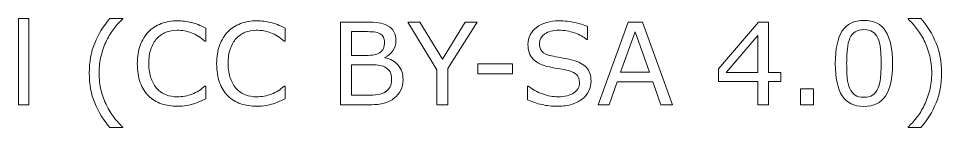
# Model space of a CAD drawing. Header units: inches. Extents: x -25 to 255, y 87 to 240.
# Drawn here: x 194.6 to 254.8, y 206.7 to 213.9 of the extents above; entities that cross this region are included whole.
import ezdxf

# ---------------------------------------------------------------- set-up
doc = ezdxf.new("R2010")
doc.units = ezdxf.units.IN
doc.header["$MEASUREMENT"] = 0

# ---------------------------------------------------------------- blocks, each defined once
blk = doc.blocks.new('block 114')
at = {"color": 7, "lineweight": 5}
for points in [[(195.299, 208.222), (194.616, 208.222), (194.616, 213.855), (195.299, 213.855), (195.299, 208.222)], [(224.516, 213.612), (222.62, 210.586), (222.62, 208.222), (221.903, 208.222), (221.903, 210.51), (219.996, 213.612), (220.785, 213.612), (222.266, 211.202), (223.749, 213.612), (224.516, 213.612)], [(237.27, 208.222), (236.508, 208.222), (235.983, 209.721), (233.66, 209.721), (233.135, 208.222), (232.409, 208.222), (234.363, 213.612), (235.316, 213.612), (237.27, 208.222)], [(244.333, 209.743), (243.528, 209.743), (243.528, 208.222), (242.833, 208.222), (242.833, 209.743), (240.254, 209.743), (240.254, 210.575), (242.862, 213.612), (243.528, 213.612), (243.528, 210.327), (244.333, 210.327), (244.333, 209.743)], [(235.76, 210.338), (234.821, 212.979), (233.88, 210.338), (235.76, 210.338)], [(242.833, 210.327), (242.833, 212.733), (240.768, 210.327), (242.833, 210.327)], [(226.836, 210.25), (224.576, 210.25), (224.576, 210.9), (226.836, 210.9), (226.836, 210.25)], [(246.462, 208.222), (245.603, 208.222), (245.603, 209.258), (246.462, 209.258), (246.462, 208.222)]]:
    blk.add_lwpolyline(points, dxfattribs=at)
for points, knots in [([(201.414, 206.733), (201.414, 206.733), (200.584, 206.733), (200.584, 206.733), (200.156, 207.223), (199.823, 207.758), (199.587, 208.337), (199.35, 208.915), (199.232, 209.568), (199.232, 210.294), (199.232, 211.02), (199.35, 211.673), (199.587, 212.252), (199.823, 212.831), (200.156, 213.365), (200.584, 213.855), (200.584, 213.855), (201.414, 213.855), (201.414, 213.855), (201.414, 213.855), (201.414, 213.819), (201.414, 213.819), (201.219, 213.643), (201.032, 213.44), (200.854, 213.209), (200.677, 212.979), (200.512, 212.711), (200.36, 212.404), (200.215, 212.108), (200.097, 211.78), (200.007, 211.423), (199.916, 211.067), (199.871, 210.69), (199.871, 210.294), (199.871, 209.882), (199.915, 209.505), (200.003, 209.161), (200.091, 208.819), (200.21, 208.493), (200.36, 208.184), (200.505, 207.888), (200.67, 207.619), (200.856, 207.38), (201.042, 207.14), (201.228, 206.937), (201.414, 206.77), (201.414, 206.77), (201.414, 206.733), (201.414, 206.733)], [0, 0, 0, 0, 1, 1, 1, 2, 2, 2, 3, 3, 3, 4, 4, 4, 5, 5, 5, 6, 6, 6, 7, 7, 7, 8, 8, 8, 9, 9, 9, 10, 10, 10, 11, 11, 11, 12, 12, 12, 13, 13, 13, 14, 14, 14, 15, 15, 15, 16, 16, 16, 16]), ([(206.829, 208.609), (206.696, 208.552), (206.577, 208.497), (206.469, 208.447), (206.362, 208.397), (206.222, 208.344), (206.048, 208.288), (205.901, 208.243), (205.741, 208.204), (205.569, 208.171), (205.397, 208.139), (205.207, 208.122), (204.999, 208.122), (204.609, 208.122), (204.255, 208.177), (203.935, 208.287), (203.616, 208.397), (203.337, 208.568), (203.102, 208.802), (202.87, 209.031), (202.69, 209.322), (202.56, 209.675), (202.429, 210.028), (202.364, 210.439), (202.364, 210.907), (202.364, 211.35), (202.427, 211.746), (202.552, 212.096), (202.677, 212.445), (202.858, 212.74), (203.094, 212.981), (203.323, 213.215), (203.6, 213.393), (203.924, 213.517), (204.248, 213.639), (204.608, 213.701), (205.004, 213.701), (205.292, 213.701), (205.581, 213.666), (205.869, 213.596), (206.157, 213.526), (206.477, 213.403), (206.829, 213.227), (206.829, 213.227), (206.829, 212.378), (206.829, 212.378), (206.829, 212.378), (206.775, 212.378), (206.775, 212.378), (206.479, 212.624), (206.185, 212.803), (205.894, 212.915), (205.602, 213.027), (205.291, 213.083), (204.959, 213.083), (204.687, 213.083), (204.442, 213.04), (204.224, 212.952), (204.006, 212.864), (203.812, 212.727), (203.641, 212.542), (203.475, 212.361), (203.346, 212.133), (203.253, 211.858), (203.16, 211.582), (203.114, 211.264), (203.114, 210.903), (203.114, 210.525), (203.165, 210.2), (203.267, 209.928), (203.37, 209.656), (203.501, 209.434), (203.663, 209.263), (203.831, 209.086), (204.028, 208.953), (204.253, 208.868), (204.478, 208.782), (204.715, 208.74), (204.966, 208.74), (205.31, 208.74), (205.633, 208.799), (205.934, 208.916), (206.234, 209.034), (206.516, 209.21), (206.778, 209.445), (206.778, 209.445), (206.829, 209.445), (206.829, 209.445), (206.829, 209.445), (206.829, 208.609), (206.829, 208.609)], [0, 0, 0, 0, 1, 1, 1, 2, 2, 2, 3, 3, 3, 4, 4, 4, 5, 5, 5, 6, 6, 6, 7, 7, 7, 8, 8, 8, 9, 9, 9, 10, 10, 10, 11, 11, 11, 12, 12, 12, 13, 13, 13, 14, 14, 14, 15, 15, 15, 16, 16, 16, 17, 17, 17, 18, 18, 18, 19, 19, 19, 20, 20, 20, 21, 21, 21, 22, 22, 22, 23, 23, 23, 24, 24, 24, 25, 25, 25, 26, 26, 26, 27, 27, 27, 28, 28, 28, 29, 29, 29, 30, 30, 30, 30]), ([(212.002, 208.609), (211.869, 208.552), (211.749, 208.497), (211.642, 208.447), (211.535, 208.397), (211.394, 208.344), (211.221, 208.288), (211.074, 208.243), (210.914, 208.204), (210.742, 208.171), (210.569, 208.139), (210.38, 208.122), (210.173, 208.122), (209.782, 208.122), (209.427, 208.177), (209.108, 208.287), (208.788, 208.397), (208.511, 208.568), (208.274, 208.802), (208.043, 209.031), (207.862, 209.322), (207.732, 209.675), (207.602, 210.028), (207.537, 210.439), (207.537, 210.907), (207.537, 211.35), (207.6, 211.746), (207.725, 212.096), (207.851, 212.445), (208.031, 212.74), (208.267, 212.981), (208.496, 213.215), (208.772, 213.393), (209.097, 213.517), (209.421, 213.639), (209.78, 213.701), (210.176, 213.701), (210.465, 213.701), (210.754, 213.666), (211.042, 213.596), (211.33, 213.526), (211.65, 213.403), (212.002, 213.227), (212.002, 213.227), (212.002, 212.378), (212.002, 212.378), (212.002, 212.378), (211.947, 212.378), (211.947, 212.378), (211.651, 212.624), (211.358, 212.803), (211.067, 212.915), (210.775, 213.027), (210.464, 213.083), (210.132, 213.083), (209.86, 213.083), (209.614, 213.04), (209.397, 212.952), (209.179, 212.864), (208.985, 212.727), (208.814, 212.542), (208.648, 212.361), (208.518, 212.133), (208.426, 211.858), (208.333, 211.582), (208.287, 211.264), (208.287, 210.903), (208.287, 210.525), (208.338, 210.2), (208.44, 209.928), (208.542, 209.656), (208.674, 209.434), (208.835, 209.263), (209.004, 209.086), (209.2, 208.953), (209.426, 208.868), (209.651, 208.782), (209.889, 208.74), (210.139, 208.74), (210.483, 208.74), (210.806, 208.799), (211.106, 208.916), (211.407, 209.034), (211.689, 209.21), (211.952, 209.445), (211.952, 209.445), (212.002, 209.445), (212.002, 209.445), (212.002, 209.445), (212.002, 208.609), (212.002, 208.609)], [0, 0, 0, 0, 1, 1, 1, 2, 2, 2, 3, 3, 3, 4, 4, 4, 5, 5, 5, 6, 6, 6, 7, 7, 7, 8, 8, 8, 9, 9, 9, 10, 10, 10, 11, 11, 11, 12, 12, 12, 13, 13, 13, 14, 14, 14, 15, 15, 15, 16, 16, 16, 17, 17, 17, 18, 18, 18, 19, 19, 19, 20, 20, 20, 21, 21, 21, 22, 22, 22, 23, 23, 23, 24, 24, 24, 25, 25, 25, 26, 26, 26, 27, 27, 27, 28, 28, 28, 29, 29, 29, 30, 30, 30, 30]), ([(231.948, 209.757), (231.948, 209.547), (231.899, 209.34), (231.802, 209.135), (231.704, 208.93), (231.567, 208.756), (231.392, 208.614), (231.199, 208.46), (230.974, 208.339), (230.718, 208.253), (230.461, 208.166), (230.153, 208.122), (229.792, 208.122), (229.404, 208.122), (229.056, 208.159), (228.746, 208.231), (228.437, 208.303), (228.122, 208.41), (227.802, 208.552), (227.802, 208.552), (227.802, 209.445), (227.802, 209.445), (227.802, 209.445), (227.853, 209.445), (227.853, 209.445), (228.124, 209.22), (228.438, 209.046), (228.794, 208.924), (229.149, 208.801), (229.483, 208.74), (229.796, 208.74), (230.237, 208.74), (230.582, 208.823), (230.829, 208.99), (231.075, 209.156), (231.198, 209.378), (231.198, 209.655), (231.198, 209.894), (231.139, 210.07), (231.023, 210.183), (230.906, 210.296), (230.729, 210.384), (230.492, 210.447), (230.311, 210.495), (230.116, 210.535), (229.906, 210.566), (229.696, 210.598), (229.473, 210.637), (229.238, 210.686), (228.762, 210.787), (228.409, 210.96), (228.179, 211.204), (227.95, 211.449), (227.836, 211.768), (227.836, 212.161), (227.836, 212.611), (228.025, 212.981), (228.405, 213.269), (228.785, 213.557), (229.267, 213.701), (229.852, 213.701), (230.229, 213.701), (230.575, 213.665), (230.89, 213.592), (231.205, 213.52), (231.484, 213.431), (231.727, 213.324), (231.727, 213.324), (231.727, 212.477), (231.727, 212.477), (231.727, 212.477), (231.677, 212.477), (231.677, 212.477), (231.473, 212.651), (231.205, 212.796), (230.872, 212.911), (230.54, 213.026), (230.2, 213.083), (229.852, 213.083), (229.471, 213.083), (229.164, 213.004), (228.932, 212.845), (228.701, 212.686), (228.585, 212.48), (228.585, 212.23), (228.585, 212.005), (228.642, 211.829), (228.758, 211.702), (228.873, 211.574), (229.076, 211.476), (229.367, 211.409), (229.521, 211.375), (229.739, 211.334), (230.023, 211.286), (230.306, 211.237), (230.547, 211.188), (230.744, 211.137), (231.143, 211.031), (231.443, 210.872), (231.644, 210.657), (231.846, 210.442), (231.948, 210.142), (231.948, 209.757)], [0, 0, 0, 0, 1, 1, 1, 2, 2, 2, 3, 3, 3, 4, 4, 4, 5, 5, 5, 6, 6, 6, 7, 7, 7, 8, 8, 8, 9, 9, 9, 10, 10, 10, 11, 11, 11, 12, 12, 12, 13, 13, 13, 14, 14, 14, 15, 15, 15, 16, 16, 16, 17, 17, 17, 18, 18, 18, 19, 19, 19, 20, 20, 20, 21, 21, 21, 22, 22, 22, 23, 23, 23, 24, 24, 24, 25, 25, 25, 26, 26, 26, 27, 27, 27, 28, 28, 28, 29, 29, 29, 30, 30, 30, 31, 31, 31, 32, 32, 32, 33, 33, 33, 34, 34, 34, 34]), ([(251.605, 210.921), (251.605, 209.953), (251.454, 209.243), (251.151, 208.79), (250.848, 208.338), (250.379, 208.111), (249.742, 208.111), (249.095, 208.111), (248.623, 208.341), (248.326, 208.8), (248.028, 209.258), (247.879, 209.963), (247.879, 210.914), (247.879, 211.872), (248.029, 212.58), (248.331, 213.037), (248.632, 213.494), (249.103, 213.723), (249.742, 213.723), (250.389, 213.723), (250.86, 213.491), (251.158, 213.026), (251.456, 212.562), (251.605, 211.86), (251.605, 210.921)], [0, 0, 0, 0, 1, 1, 1, 2, 2, 2, 3, 3, 3, 4, 4, 4, 5, 5, 5, 6, 6, 6, 7, 7, 7, 8, 8, 8, 8]), ([(254.804, 210.294), (254.804, 209.568), (254.686, 208.915), (254.449, 208.337), (254.212, 207.758), (253.88, 207.223), (253.452, 206.733), (253.452, 206.733), (252.622, 206.733), (252.622, 206.733), (252.622, 206.733), (252.622, 206.77), (252.622, 206.77), (252.808, 206.937), (252.994, 207.14), (253.182, 207.38), (253.369, 207.619), (253.533, 207.888), (253.676, 208.184), (253.826, 208.493), (253.945, 208.819), (254.033, 209.161), (254.121, 209.505), (254.165, 209.882), (254.165, 210.294), (254.165, 210.69), (254.12, 211.067), (254.031, 211.423), (253.942, 211.78), (253.823, 212.108), (253.676, 212.404), (253.524, 212.711), (253.359, 212.979), (253.181, 213.209), (253.004, 213.44), (252.817, 213.643), (252.622, 213.819), (252.622, 213.819), (252.622, 213.855), (252.622, 213.855), (252.622, 213.855), (253.452, 213.855), (253.452, 213.855), (253.88, 213.365), (254.212, 212.831), (254.449, 212.252), (254.686, 211.673), (254.804, 211.02), (254.804, 210.294)], [0, 0, 0, 0, 1, 1, 1, 2, 2, 2, 3, 3, 3, 4, 4, 4, 5, 5, 5, 6, 6, 6, 7, 7, 7, 8, 8, 8, 9, 9, 9, 10, 10, 10, 11, 11, 11, 12, 12, 12, 13, 13, 13, 14, 14, 14, 15, 15, 15, 16, 16, 16, 16]), ([(219.691, 209.878), (219.691, 209.611), (219.64, 209.374), (219.539, 209.169), (219.437, 208.964), (219.301, 208.796), (219.129, 208.663), (218.927, 208.504), (218.704, 208.39), (218.461, 208.323), (218.218, 208.255), (217.91, 208.222), (217.535, 208.222), (217.535, 208.222), (215.623, 208.222), (215.623, 208.222), (215.623, 208.222), (215.623, 213.612), (215.623, 213.612), (215.623, 213.612), (217.219, 213.612), (217.219, 213.612), (217.613, 213.612), (217.907, 213.598), (218.102, 213.569), (218.297, 213.54), (218.485, 213.479), (218.663, 213.388), (218.861, 213.284), (219.004, 213.15), (219.094, 212.988), (219.183, 212.824), (219.228, 212.629), (219.228, 212.402), (219.228, 212.146), (219.163, 211.927), (219.033, 211.747), (218.902, 211.567), (218.728, 211.423), (218.511, 211.314), (218.511, 211.314), (218.511, 211.285), (218.511, 211.285), (218.877, 211.21), (219.165, 211.05), (219.375, 210.805), (219.586, 210.561), (219.691, 210.251), (219.691, 209.878)], [0, 0, 0, 0, 1, 1, 1, 2, 2, 2, 3, 3, 3, 4, 4, 4, 5, 5, 5, 6, 6, 6, 7, 7, 7, 8, 8, 8, 9, 9, 9, 10, 10, 10, 11, 11, 11, 12, 12, 12, 13, 13, 13, 14, 14, 14, 15, 15, 15, 16, 16, 16, 16]), ([(250.65, 209.276), (250.734, 209.471), (250.792, 209.702), (250.821, 209.966), (250.852, 210.231), (250.867, 210.549), (250.867, 210.921), (250.867, 211.288), (250.852, 211.607), (250.821, 211.878), (250.792, 212.148), (250.733, 212.378), (250.647, 212.566), (250.562, 212.752), (250.448, 212.892), (250.302, 212.986), (250.157, 213.081), (249.97, 213.127), (249.742, 213.127), (249.516, 213.127), (249.329, 213.081), (249.181, 212.986), (249.034, 212.892), (248.917, 212.75), (248.83, 212.559), (248.749, 212.38), (248.692, 212.147), (248.663, 211.86), (248.632, 211.572), (248.618, 211.257), (248.618, 210.914), (248.618, 210.537), (248.631, 210.221), (248.657, 209.968), (248.683, 209.714), (248.74, 209.487), (248.827, 209.287), (248.906, 209.098), (249.018, 208.955), (249.163, 208.855), (249.309, 208.756), (249.502, 208.707), (249.742, 208.707), (249.968, 208.707), (250.155, 208.754), (250.304, 208.848), (250.453, 208.942), (250.568, 209.085), (250.65, 209.276)], [0, 0, 0, 0, 1, 1, 1, 2, 2, 2, 3, 3, 3, 4, 4, 4, 5, 5, 5, 6, 6, 6, 7, 7, 7, 8, 8, 8, 9, 9, 9, 10, 10, 10, 11, 11, 11, 12, 12, 12, 13, 13, 13, 14, 14, 14, 15, 15, 15, 16, 16, 16, 16]), ([(218.478, 212.305), (218.478, 212.435), (218.457, 212.544), (218.413, 212.634), (218.37, 212.723), (218.3, 212.795), (218.204, 212.851), (218.09, 212.916), (217.953, 212.956), (217.792, 212.972), (217.63, 212.988), (217.431, 212.995), (217.192, 212.995), (217.192, 212.995), (216.339, 212.995), (216.339, 212.995), (216.339, 212.995), (216.339, 211.441), (216.339, 211.441), (216.339, 211.441), (217.265, 211.441), (217.265, 211.441), (217.489, 211.441), (217.666, 211.452), (217.799, 211.475), (217.932, 211.498), (218.054, 211.545), (218.167, 211.618), (218.281, 211.69), (218.361, 211.784), (218.408, 211.898), (218.455, 212.013), (218.478, 212.148), (218.478, 212.305)], [0, 0, 0, 0, 1, 1, 1, 2, 2, 2, 3, 3, 3, 4, 4, 4, 5, 5, 5, 6, 6, 6, 7, 7, 7, 8, 8, 8, 9, 9, 9, 10, 10, 10, 11, 11, 11, 11]), ([(218.941, 209.851), (218.941, 210.067), (218.909, 210.239), (218.844, 210.366), (218.778, 210.493), (218.66, 210.601), (218.489, 210.69), (218.373, 210.75), (218.233, 210.79), (218.067, 210.807), (217.902, 210.825), (217.701, 210.834), (217.465, 210.834), (217.465, 210.834), (216.339, 210.834), (216.339, 210.834), (216.339, 210.834), (216.339, 208.839), (216.339, 208.839), (216.339, 208.839), (217.287, 208.839), (217.287, 208.839), (217.601, 208.839), (217.858, 208.855), (218.058, 208.888), (218.258, 208.92), (218.423, 208.979), (218.55, 209.066), (218.685, 209.16), (218.785, 209.267), (218.847, 209.387), (218.91, 209.507), (218.941, 209.662), (218.941, 209.851)], [0, 0, 0, 0, 1, 1, 1, 2, 2, 2, 3, 3, 3, 4, 4, 4, 5, 5, 5, 6, 6, 6, 7, 7, 7, 8, 8, 8, 9, 9, 9, 10, 10, 10, 11, 11, 11, 11])]:
    blk.add_open_spline(points, degree=3, knots=knots, dxfattribs=at)

msp = doc.modelspace()

# ---------------------------------------------------------------- block references
msp.add_blockref('block 114', (0, 0))

doc.saveas('drawing.dxf')
